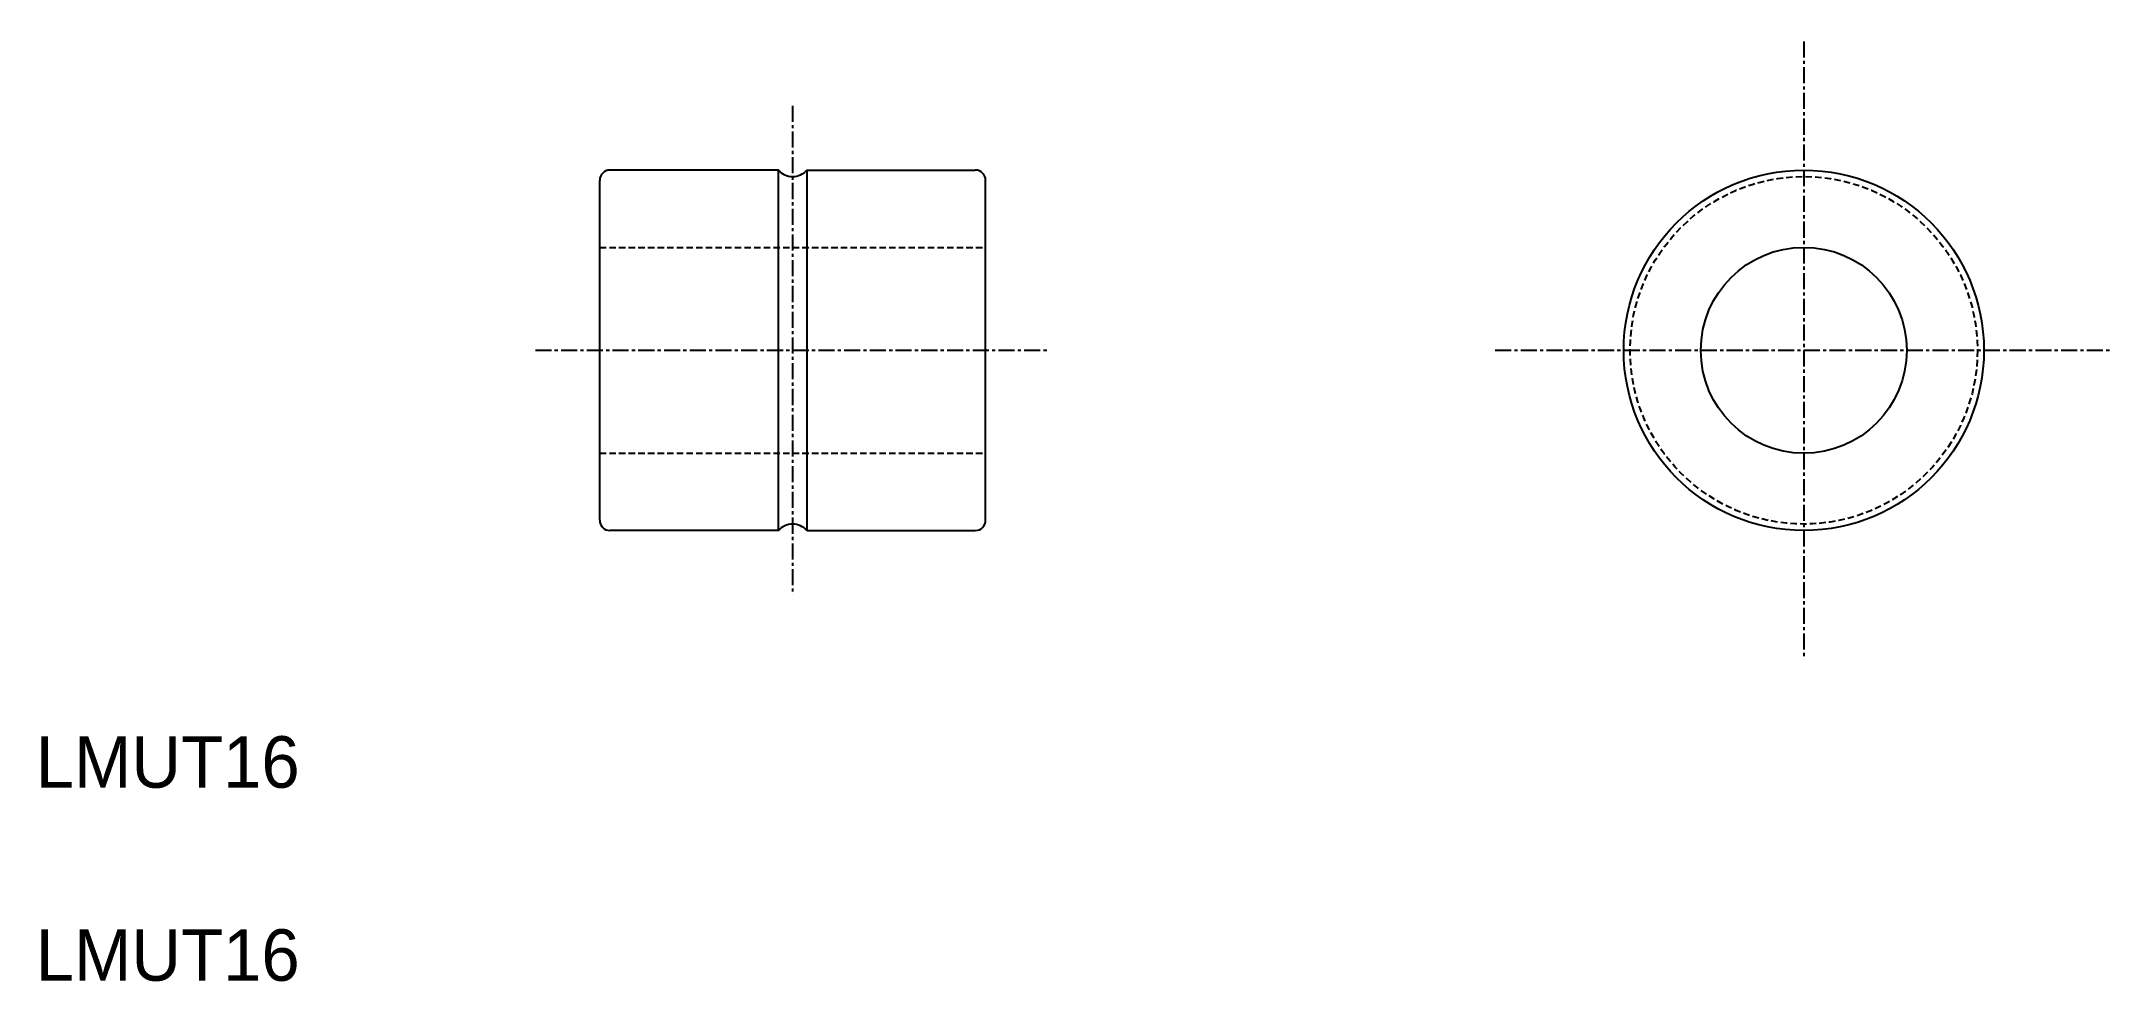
# Model space of a CAD drawing. Extents: x 67 to 228, y 79 to 152.
import ezdxf

# ---------------------------------------------------------------- set-up
doc = ezdxf.new("R2010")
doc.units = 0
doc.linetypes.add('CENTER', pattern=[2, 1.25, -0.25, 0.25, -0.25])
doc.linetypes.add('DASHED', pattern=[0.75, 0.5, -0.25])
doc.layers.get('0').update_dxf_attribs({"linetype": 'CONTINUOUS'})
doc.layers.add('CENTER', color=1, linetype='CENTER')

msp = doc.modelspace()

# ---------------------------------------------------------------- linework, layer by layer
at = {"color": 7, "linetype": 'CONTINUOUS'}
for p, q in [((110.26, 114.38), (110.26, 140.78)), ((124.15, 141.58), (111.06, 141.58)), ((113.29, 141.58), (113.29, 141.58)), ((124.15, 113.58), (124.15, 141.58)), ((126.38, 113.58), (126.38, 141.58)), ((126.38, 141.58), (139.46, 141.58)), ((140.26, 114.38), (140.26, 140.78)), ((124.15, 113.58), (111.06, 113.58)), ((126.38, 113.58), (139.46, 113.58))]:
    msp.add_line(p, q, dxfattribs=at)
at = {"color": 3, "linetype": 'DASHED'}
for p, q in [((110.26, 135.58), (140.26, 135.58)), ((110.26, 119.58), (140.26, 119.58))]:
    msp.add_line(p, q, dxfattribs=at)
at = {"color": 7, "linetype": 'CONTINUOUS'}
for radius in [14, 8]:
    msp.add_circle((203.86, 127.58), radius, dxfattribs=at)
at = {"color": 3, "linetype": 'DASHED'}
msp.add_circle((203.86, 127.58), 13.5, dxfattribs=at)
at = {"color": 7, "linetype": 'CONTINUOUS'}
for centre, radius, start, end in [((111.06, 140.78), 0.8, 90, 180), ((125.26, 142.58), 1.5, 221.8103, 318.1897), ((139.46, 140.78), 0.8, 0, 90), ((111.06, 114.38), 0.8, 180, 270), ((139.46, 114.38), 0.8, 270, 0), ((125.26, 112.58), 1.5, 41.8103, 138.1897)]:
    msp.add_arc(centre, radius, start, end, dxfattribs=at)
at = {"layer": 'CENTER', "color": 1, "linetype": 'CENTER'}
for p, q in [((203.86, 151.58), (203.86, 103.58)), ((125.26, 146.58), (125.26, 108.58)), ((105.26, 127.58), (145.26, 127.58)), ((179.86, 127.58), (227.86, 127.58))]:
    msp.add_line(p, q, dxfattribs=at)

# ---------------------------------------------------------------- texts
at = {"color": 7, "linetype": 'CONTINUOUS'}
for p in [(66.43, 93.6), (66.43, 78.6)]:
    msp.add_text('LMUT16', height=4, dxfattribs=at).set_placement(p)

doc.saveas('drawing.dxf')
